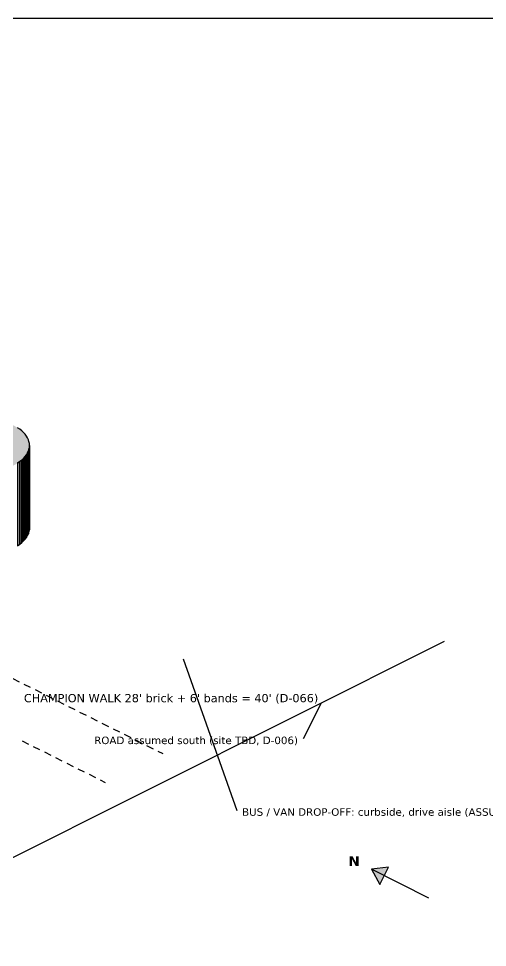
# Model space of a CAD drawing. Header units: inches. Extents: x 0.5 to 16.5, y 0.5 to 10.5.
# Drawn here: x 5.76 to 8.39, y 5.29 to 10.5 of the extents above; entities that cross this region are included whole.
import ezdxf
from ezdxf.enums import TextEntityAlignment as Align

# ---------------------------------------------------------------- set-up
doc = ezdxf.new("R2010")
doc.units = ezdxf.units.IN
doc.header["$MEASUREMENT"] = 0
for name, color, linetype in [('A-ANNO-TEXT', 7, 'Continuous'), ('A-MASS', 7, 'Continuous'), ('C-SITE-DIAG', 7, 'Continuous'), ('G-ANNO-TTLB', 7, 'Continuous')]:
    doc.layers.add(name, color=color, linetype=linetype)
doc.styles.add('KS-BOLD', font='DejaVuSans-Bold.ttf')
doc.styles.add('KS-REG', font='DejaVuSans.ttf')

msp = doc.modelspace()

# ---------------------------------------------------------------- hatches: boundary and pattern name
at = {"layer": 'A-ANNO-TEXT', "true_color": 0x000000}
msp.add_hatch(color=7, dxfattribs=at).paths.add_polyline_path([(7.739, 5.7305), (7.7873, 5.646), (7.8356, 5.7426)])
at = {"layer": 'A-MASS', "true_color": 0xc9c6be}
msp.add_hatch(color=7, dxfattribs=at).paths.add_polyline_path([(3.2783, 9.4459), (3.2627, 9.4532), (3.2462, 9.46), (3.2288, 9.4662), (3.2107, 9.4718), (3.1918, 9.4769), (3.1724, 9.4813), (3.1524, 9.485), (3.1319, 9.4881), (3.1111, 9.4906), (3.09, 9.4923), (3.0688, 9.4933), (3.0474, 9.4937), (3.026, 9.4933), (3.0048, 9.4923), (2.9837, 9.4906), (2.9629, 9.4881), (2.9424, 9.485), (2.9224, 9.4813), (2.903, 9.4769), (2.8841, 9.4718), (2.866, 9.4662), (2.8486, 9.46), (2.8321, 9.4532), (2.8165, 9.4459), (0.854, 8.4646), (0.8394, 8.4568), (0.8258, 8.4485), (0.8134, 8.4399), (0.8021, 8.4308), (0.792, 8.4214), (0.7832, 8.4116), (0.7757, 8.4016), (0.7695, 8.3914), (0.7646, 8.381), (0.7611, 8.3705), (0.759, 8.3598), (0.7583, 8.3492), (0.759, 8.3385), (0.7611, 8.3278), (0.7646, 8.3173), (0.7695, 8.3069), (0.7757, 8.2967), (0.7832, 8.2867), (0.792, 8.277), (0.8021, 8.2675), (0.8134, 8.2585), (0.8258, 8.2498), (0.8394, 8.2415), (0.854, 8.2337), (3.3014, 7.01), (3.317, 7.0027), (3.3335, 6.9959), (3.3509, 6.9897), (3.369, 6.9841), (3.3878, 6.979), (3.4073, 6.9746), (3.4273, 6.9709), (3.4478, 6.9678), (3.4686, 6.9653), (3.4896, 6.9636), (3.5109, 6.9625), (3.5323, 6.9622), (3.5536, 6.9625), (3.5749, 6.9636), (3.596, 6.9653), (3.6168, 6.9678), (3.6372, 6.9709), (3.6572, 6.9746), (3.6767, 6.979), (3.6955, 6.9841), (3.7137, 6.9897), (3.731, 6.9959), (3.7476, 7.0027), (3.7631, 7.01), (5.7257, 7.9913), (5.7403, 7.9991), (5.7538, 8.0073), (5.7663, 8.016), (5.7776, 8.0251), (5.7877, 8.0345), (5.7965, 8.0443), (5.804, 8.0542), (5.8102, 8.0645), (5.8151, 8.0749), (5.8185, 8.0854), (5.8206, 8.0961), (5.8213, 8.1067), (5.8206, 8.1174), (5.8185, 8.128), (5.8151, 8.1386), (5.8102, 8.149), (5.804, 8.1592), (5.7965, 8.1692), (5.7877, 8.1789), (5.7776, 8.1884), (5.7663, 8.1974), (5.7538, 8.2061), (5.7403, 8.2144), (5.7257, 8.2222)])
at = {"layer": 'A-MASS', "true_color": 0xb5b2ab}
for points in [[(5.8102, 7.6014), (5.8151, 7.6118), (5.8151, 8.0749), (5.8102, 8.0645)], [(5.8151, 7.6118), (5.8185, 7.6224), (5.8185, 8.0854), (5.8151, 8.0749)], [(5.8185, 7.6224), (5.8206, 7.633), (5.8206, 8.0961), (5.8185, 8.0854)], [(5.8206, 7.633), (5.8213, 7.6437), (5.8213, 8.1067), (5.8206, 8.0961)], [(5.7663, 7.553), (5.7776, 7.562), (5.7776, 8.0251), (5.7663, 8.016)], [(5.7776, 7.562), (5.7877, 7.5715), (5.7877, 8.0345), (5.7776, 8.0251)], [(5.7877, 7.5715), (5.7965, 7.5812), (5.7965, 8.0443), (5.7877, 8.0345)], [(5.7965, 7.5812), (5.804, 7.5912), (5.804, 8.0542), (5.7965, 8.0443)], [(5.804, 7.5912), (5.8102, 7.6014), (5.8102, 8.0645), (5.804, 8.0542)], [(5.7538, 7.5443), (5.7663, 7.553), (5.7663, 8.016), (5.7538, 8.0073)]]:
    msp.add_hatch(color=7, dxfattribs=at).paths.add_polyline_path(points)
at = {"layer": 'A-MASS', "true_color": 0x475f70}
for points in [[(5.8206, 7.9158), (5.8213, 7.9265), (5.8213, 8.0785), (5.8206, 8.0678)], [(5.7965, 7.864), (5.804, 7.874), (5.804, 8.026), (5.7965, 8.016)], [(5.804, 7.874), (5.8102, 7.8842), (5.8102, 8.0362), (5.804, 8.026)], [(5.8102, 7.8842), (5.8151, 7.8946), (5.8151, 8.0466), (5.8102, 8.0362)], [(5.8151, 7.8946), (5.8185, 7.9051), (5.8185, 8.0571), (5.8151, 8.0466)], [(5.8185, 7.9051), (5.8206, 7.9158), (5.8206, 8.0678), (5.8185, 8.0571)], [(5.7538, 7.8271), (5.7663, 7.8358), (5.7663, 7.9877), (5.7538, 7.9791)], [(5.7663, 7.8358), (5.7776, 7.8448), (5.7776, 7.9968), (5.7663, 7.9877)], [(5.7776, 7.8448), (5.7877, 7.8542), (5.7877, 8.0062), (5.7776, 7.9968)], [(5.7877, 7.8542), (5.7965, 7.864), (5.7965, 8.016), (5.7877, 8.0062)], [(5.804, 7.6124), (5.8102, 7.6226), (5.8102, 7.8206), (5.804, 7.8104)], [(5.8102, 7.6226), (5.8151, 7.633), (5.8151, 7.831), (5.8102, 7.8206)], [(5.8151, 7.633), (5.8185, 7.6436), (5.8185, 7.8415), (5.8151, 7.831)], [(5.8185, 7.6436), (5.8206, 7.6542), (5.8206, 7.8522), (5.8185, 7.8415)], [(5.8206, 7.6542), (5.8213, 7.6649), (5.8213, 7.8628), (5.8206, 7.8522)], [(5.7538, 7.5655), (5.7663, 7.5742), (5.7663, 7.7721), (5.7538, 7.7634)], [(5.7663, 7.5742), (5.7776, 7.5833), (5.7776, 7.7812), (5.7663, 7.7721)], [(5.7776, 7.5833), (5.7877, 7.5927), (5.7877, 7.7906), (5.7776, 7.7812)], [(5.7877, 7.5927), (5.7965, 7.6024), (5.7965, 7.8004), (5.7877, 7.7906)], [(5.7965, 7.6024), (5.804, 7.6124), (5.804, 7.8104), (5.7965, 7.8004)]]:
    msp.add_hatch(color=7, dxfattribs=at).paths.add_polyline_path(points)

# ---------------------------------------------------------------- linework, layer by layer
at = {"layer": 'A-ANNO-TEXT'}
for p, q in [((6.6839, 6.9106), (6.9839, 6.0606)), ((7.4573, 6.6624), (7.3573, 6.4624)), ((8.061, 5.5695), (7.739, 5.7305))]:
    msp.add_line(p, q, dxfattribs=at)
msp.add_lwpolyline([(7.739, 5.7305), (7.7873, 5.646), (7.8356, 5.7426)], close=True, dxfattribs=at)
at = {"layer": 'A-MASS'}
msp.add_lwpolyline([(5.7538, 8.0073), (5.7663, 8.016), (5.7776, 8.0251), (5.7877, 8.0345), (5.7965, 8.0443), (5.804, 8.0542), (5.8102, 8.0645), (5.8151, 8.0749), (5.8185, 8.0854), (5.8206, 8.0961), (5.8213, 8.1067), (5.8206, 8.1174), (5.8185, 8.128), (5.8151, 8.1386), (5.8102, 8.149), (5.804, 8.1592), (5.7965, 8.1692), (5.7877, 8.1789), (5.7776, 8.1884), (5.7663, 8.1974), (5.7538, 8.2061)], dxfattribs=at)
for points in [[(5.8102, 7.6014), (5.8151, 7.6118), (5.8151, 8.0749), (5.8102, 8.0645)], [(5.8151, 7.6118), (5.8185, 7.6224), (5.8185, 8.0854), (5.8151, 8.0749)], [(5.8185, 7.6224), (5.8206, 7.633), (5.8206, 8.0961), (5.8185, 8.0854)], [(5.8206, 7.633), (5.8213, 7.6437), (5.8213, 8.1067), (5.8206, 8.0961)], [(5.7663, 7.553), (5.7776, 7.562), (5.7776, 8.0251), (5.7663, 8.016)], [(5.7776, 7.562), (5.7877, 7.5715), (5.7877, 8.0345), (5.7776, 8.0251)], [(5.7877, 7.5715), (5.7965, 7.5812), (5.7965, 8.0443), (5.7877, 8.0345)], [(5.7965, 7.5812), (5.804, 7.5912), (5.804, 8.0542), (5.7965, 8.0443)], [(5.804, 7.5912), (5.8102, 7.6014), (5.8102, 8.0645), (5.804, 8.0542)], [(5.7538, 7.5443), (5.7663, 7.553), (5.7663, 8.016), (5.7538, 8.0073)]]:
    msp.add_lwpolyline(points, close=True, dxfattribs=at)
at = {"layer": 'C-SITE-DIAG'}
for p, q in [((4.9176, 5.3925), (8.15, 7.0087)), ((5.727, 6.8003), (5.7628, 6.7824)), ((5.7897, 6.769), (5.8254, 6.7511)), ((5.8523, 6.7377), (5.888, 6.7198)), ((5.9149, 6.7064), (5.9506, 6.6885)), ((5.9775, 6.675), (6.0133, 6.6572)), ((6.0401, 6.6437), (6.0759, 6.6259)), ((6.1027, 6.6124), (6.1385, 6.5945)), ((6.1653, 6.5811), (6.2011, 6.5632)), ((6.2279, 6.5498), (6.2637, 6.5319)), ((6.2905, 6.5185), (6.3263, 6.5006)), ((6.3531, 6.4872), (6.3889, 6.4693)), ((5.7795, 6.4508), (5.8152, 6.4329)), ((5.8421, 6.4195), (5.8778, 6.4016)), ((6.4157, 6.4559), (6.4515, 6.438)), ((6.4784, 6.4246), (6.5141, 6.4067)), ((5.9047, 6.3882), (5.9405, 6.3703)), ((5.9673, 6.3569), (6.0031, 6.339)), ((6.541, 6.3933), (6.5684, 6.3796)), ((6.0299, 6.3256), (6.0657, 6.3077)), ((6.0925, 6.2943), (6.1283, 6.2764)), ((6.1551, 6.263), (6.1909, 6.2451)), ((6.2177, 6.2317), (6.2452, 6.218))]:
    msp.add_line(p, q, dxfattribs=at)
at = {"layer": 'G-ANNO-TTLB'}
msp.add_lwpolyline([(0.5, 0.5), (16.5, 0.5), (16.5, 10.5), (0.5, 10.5)], close=True, dxfattribs=at)

# ---------------------------------------------------------------- texts
at = {"layer": 'A-ANNO-TEXT', "style": 'KS-REG'}
for s, height, p in [("CHAMPION WALK 28' brick + 6' bands = 40' (D-066)", 0.046, (5.7899, 6.6672)), ('BUS / VAN DROP-OFF: curbside, drive aisle (ASSUMED, D-087)', 0.042, (7.0139, 6.0306))]:
    msp.add_text(s, height=height, dxfattribs=at).set_placement(p)
msp.add_text('ROAD assumed south (site TBD, D-006)', height=0.042, dxfattribs=at).set_placement((7.3273, 6.4324), align=Align.RIGHT)
at = {"layer": 'A-ANNO-TEXT', "style": 'KS-BOLD'}
msp.add_text('N', height=0.055, dxfattribs=at).set_placement((7.6424, 5.7488), align=Align.CENTER)

doc.saveas('drawing.dxf')
